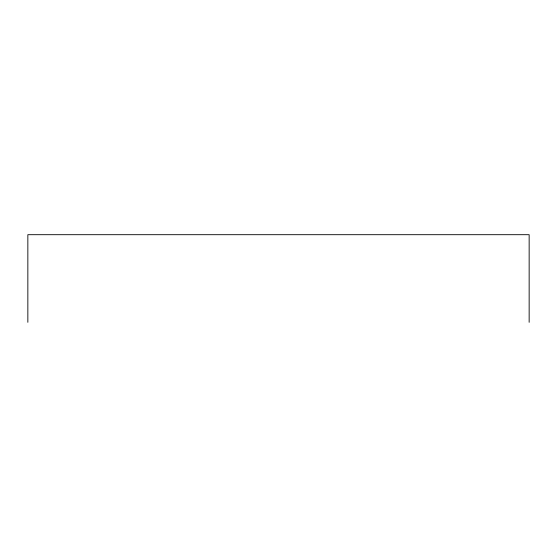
<?xml version="1.0" encoding="UTF-8"?>
<svg xmlns="http://www.w3.org/2000/svg" width="557" height="557" viewBox="0 0 557 557"><rect width="100%" height="100%" fill="white"/><g stroke="black" fill="none" stroke-linecap="round" stroke-linejoin="round"><path stroke-width="0.84" d="M529.15 322.308L529.15 234.692L27.85 234.692L27.85 322.308"/></g></svg>
